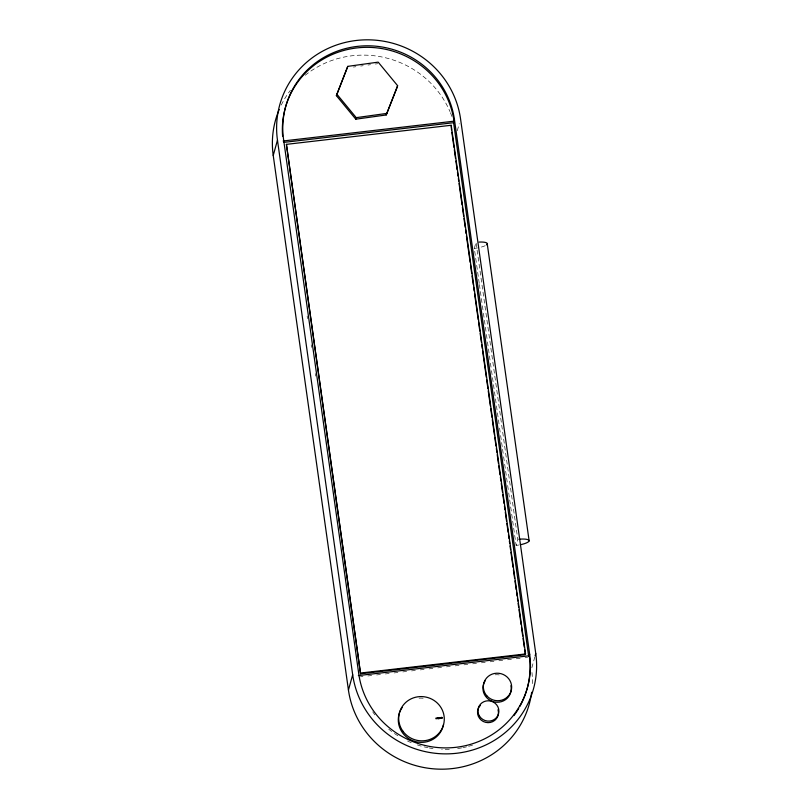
<?xml version="1.0" encoding="UTF-8"?>
<svg xmlns="http://www.w3.org/2000/svg" width="809" height="809" viewBox="0 0 809 809"><rect width="100%" height="100%" fill="white"/><g stroke="black" fill="none" stroke-linecap="round" stroke-linejoin="round"><path stroke-width="0.61" stroke-dasharray="4.04 3.03" d="M457.297 130.714L459.249 123.656M479.231 283.342L474.317 248.403L475.995 242.336L517.78 539.33L516.102 545.397A12.246 2.902 -8 0 0 519.267 544.932M531.857 667.668L534.789 657.08M353.432 67.046L355.869 66.712M360.733 66.035L363.16 65.701M368.034 65.023L370.461 64.69M375.325 64.012L377.763 63.678M360.43 676.82L362.928 676.526M367.913 675.95L371.655 675.515M376.65 674.939L380.392 674.504M385.377 673.927L389.119 673.492M394.114 672.916L397.856 672.481M402.842 671.905L406.583 671.47M411.569 670.894L415.31 670.459M420.306 669.882L424.047 669.447M429.033 668.871L432.775 668.436M437.77 667.86L441.512 667.425M446.497 666.849L450.239 666.414M455.224 665.837L458.976 665.403M463.962 664.826L467.703 664.391M472.689 663.815L476.43 663.38M481.426 662.804L485.167 662.369M490.153 661.792L493.894 661.357M498.89 660.781L502.632 660.346M507.617 659.77L511.359 659.335M516.344 658.759L520.086 658.324M525.081 657.747L527.569 657.454M479.413 284.586L482.215 304.558M482.397 305.802L483.276 312.041M483.448 313.295L486.26 333.257M486.431 334.511L487.311 340.751M487.483 341.995L490.294 361.957M490.466 363.211L491.346 369.45M491.518 370.694L494.329 390.666M494.511 391.91L499.426 426.849M499.598 428.103L500.478 434.342M500.65 435.586L502.409 448.065M502.581 449.319L503.461 455.558M503.633 456.802L504.513 463.041M504.695 464.285L506.444 476.764M506.626 478.018L507.496 484.257M507.678 485.501L508.558 491.741M508.73 492.994L511.541 512.957M511.713 514.2L514.524 534.173M514.696 535.416L516.102 545.397M307.147 316.127L307.501 318.625M311.192 344.856L311.546 347.354M315.237 373.586L315.591 376.084M281.269 105.018A92.62 89.506 15.5 0 1 290.421 90.315M305.195 75.257A92.62 89.506 15.5 0 1 449.956 111.541M450.431 112.684A92.62 89.506 15.5 0 1 452.211 117.335M531.968 672.512A92.62 89.506 15.5 0 1 532.231 686.143M472.567 745.109A86.442 83.539 15.5 0 1 467.774 746.525M466.56 746.838A86.442 83.539 15.5 0 1 462.89 747.668M461.656 747.91A86.442 83.539 15.5 0 1 456.731 748.689M449.288 749.336A86.442 83.539 15.5 0 1 441.734 749.356M432.987 748.568A86.442 83.539 15.5 0 1 429.296 747.971M428.062 747.738A86.442 83.539 15.5 0 1 415.887 744.432M411.215 742.652A86.442 83.539 15.5 0 1 405.521 740.053M397.826 735.735A86.442 83.539 15.5 0 1 392.658 732.226M391.657 731.488A86.442 83.539 15.5 0 1 388.735 729.172M374.901 714.863A86.442 83.539 15.5 0 1 372.716 711.869M485.218 245.673A12.246 2.902 -8 0 1 480.485 247.291M477.482 247.938A12.246 2.902 -8 0 1 474.317 248.403M495.189 674.817A14.198 13.723 15.5 0 1 500.114 675.1M419.092 698.167A22.844 22.076 15.5 0 1 423.865 698.329"/><path stroke-width="1.21" d="M531.655 692.271A92.62 89.506 15.5 0 1 440.46 769.177A92.62 89.506 15.5 0 1 348.436 690.057L273.23 155.459L277.467 140.159A92.62 89.506 15.5 0 1 356.476 40.45A92.62 89.506 15.5 0 1 460.564 118.943L535.77 653.541L535.123 655.897M286.406 144.356L360.571 673.786L525.354 654.693L525.567 653.935L451.189 125.274L286.406 144.356L360.571 673.786M336.372 95.644L347.779 66.368L378.187 62.141L397.613 85.683L397.189 87.21L386.217 114.959L355.808 119.186L336.372 95.644L347.779 66.368M355.808 119.186L356.233 117.649L336.797 94.117M386.217 114.959L397.613 85.683M451.189 125.274L451.503 129.784M528.641 656.059L453.606 122.715L454.456 119.651A86.442 83.539 15.5 0 0 357.315 46.386A86.442 83.539 15.5 0 0 283.575 139.451L358.791 674.049A86.442 83.539 15.5 0 0 455.932 747.314A86.442 83.539 15.5 0 0 529.673 654.248L454.456 119.651M348.436 690.057L352.684 674.757L277.467 140.159M438.296 718.766L442.038 718.038L435.94 718.746L435.849 718.149L441.957 717.441L436.991 718.311M519.924 706.328A86.442 83.539 15.5 0 0 529.248 655.786L529.673 654.248M356.233 117.649L386.641 113.432M283.15 140.978L454.031 121.178A86.442 83.539 15.5 0 0 359.368 47.67A86.442 83.539 15.5 0 0 282.614 136.155M283.969 142.364L453.606 122.715M529.147 540.958L487.261 243.964M360.784 673.017L525.567 653.935M358.367 675.576L529.248 655.786M451.857 132.282L453.96 147.278M454.314 149.776L455.548 158.534M455.902 161.031L457.125 169.779M457.479 172.277L458.005 176.028M458.359 178.526L458.713 181.024M459.057 183.522L462.05 204.768M462.404 207.276L463.638 216.023M463.982 218.521L465.215 227.268M465.569 229.766L466.095 233.518M466.449 236.016L470.14 262.258M470.494 264.765L471.718 273.513M472.072 276.011L473.305 284.758M473.659 287.256L474.185 291.007M474.539 293.505L478.23 319.757M478.584 322.255L479.808 331.002M480.162 333.5L481.395 342.247M481.749 344.745L482.275 348.497M482.619 350.995L486.32 377.247M486.664 379.745L487.898 388.492M488.252 390.99L490.365 405.987M490.709 408.484L491.943 417.232M492.297 419.74L494.4 434.736M494.754 437.234L495.988 445.981M496.342 448.479L496.868 452.231M497.222 454.729L498.445 463.476M498.799 465.974L500.033 474.721M500.387 477.229L500.913 480.971M501.267 483.479L502.49 492.226M502.844 494.724L504.078 503.471M504.432 505.969L504.958 509.721M505.301 512.218L506.535 520.966M506.889 523.463L508.123 532.221M508.467 534.719L509.003 538.46M509.346 540.968L509.7 543.466M510.054 545.964L510.58 549.716M510.934 552.213L513.048 567.21M513.391 569.708L514.625 578.455M514.979 580.963L516.213 589.71M516.557 592.208L517.082 595.96M517.436 598.458L517.79 600.956M518.144 603.453L518.67 607.205M519.024 609.703L521.127 624.7M521.481 627.197L522.715 635.945M523.069 638.453L524.293 647.2M524.647 649.698L525.172 653.45M441.957 717.441L441.957 718.341M273.23 155.459A92.62 89.506 15.5 0 1 279.226 109.488M535.77 653.541A92.62 89.506 15.5 0 1 456.761 753.25A92.62 89.506 15.5 0 1 352.684 674.757M518.711 708.451A86.442 83.539 15.5 0 1 513.968 715.561M518.832 539.229A12.246 2.902 -8 0 1 529.056 540.584A12.246 2.902 -8 0 1 520.288 544.74M498.02 709.736A10.497 10.143 15.5 0 1 485.582 722.346A10.497 10.143 15.5 0 1 480.364 705.387M510.904 685.708A14.198 13.723 15.5 0 1 494.653 702A14.198 13.723 15.5 0 1 485.107 680.925M443.514 724.48A22.844 22.076 15.5 0 1 412.519 740.609A22.844 22.076 15.5 0 1 402.184 707.531M479.1 242.073A12.246 2.902 -8 0 1 486.634 244.803M479.504 716.157A10.497 10.143 15.5 0 0 497.636 715.935A10.497 10.143 15.5 0 0 488.1 700.786A10.497 10.143 15.5 0 0 479.504 716.157M487.079 696.104A14.198 13.723 15.5 0 0 511.025 691.291A14.198 13.723 15.5 0 0 494.4 673.482A14.198 13.723 15.5 0 0 487.079 696.104M402.821 731.083A22.844 22.076 15.5 0 0 442.149 728.424A22.844 22.076 15.5 0 0 419.517 696.63A22.844 22.076 15.5 0 0 402.821 731.083"/></g></svg>
